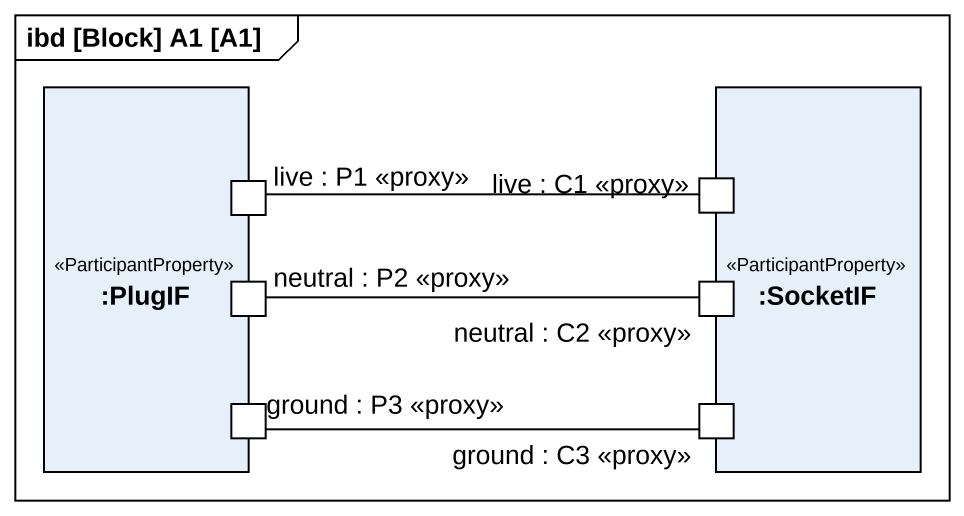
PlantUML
@startuml
mainframe ibd [Block] A1 [A1]
rectangle ":PlugIF" as PlugIF <<ParticipantProperty>> {
  port "live : P1 <<proxy>>" as live_P1_proxy
  port "neutral : P2 <<proxy>>" as neutral_P2_proxy
  port "ground : P3 <<proxy>>" as ground_P3_proxy
}
rectangle ":SocketIF" as SocketIF <<ParticipantProperty>> {
  port "live : C1 <<proxy>>" as live_C1_proxy
  port "neutral : C2 <<proxy>>" as neutral_C2_proxy
  port "ground : C3 <<proxy>>" as ground_C3_proxy
}
live_C1_proxy -left- live_P1_proxy
neutral_C2_proxy -left- neutral_P2_proxy
ground_C3_proxy -left- ground_P3_proxy
@enduml
